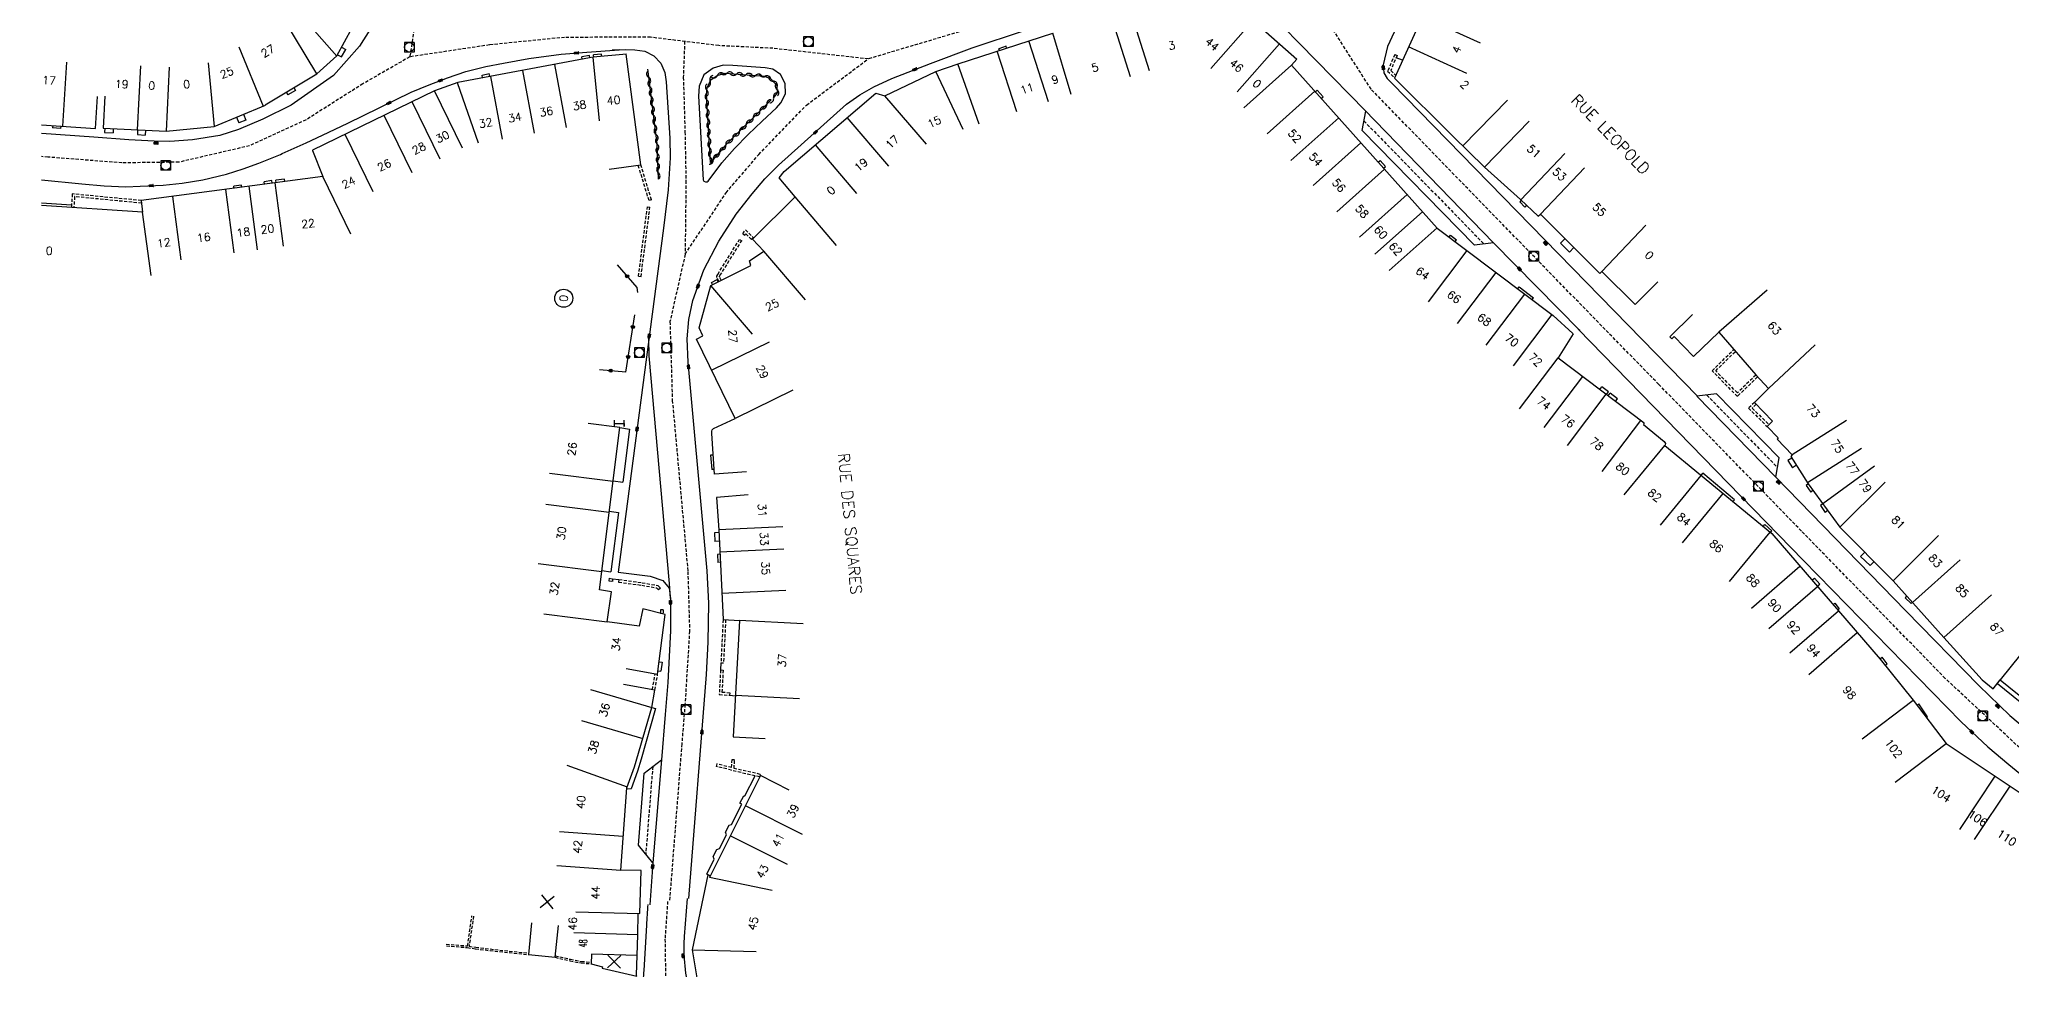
# Model space of a CAD drawing. Header units: millimetres. Extents: x 115000 to 116001, y 121000 to 122001.
# Drawn here: x 114999.7 to 115307.8, y 121630.9 to 121776.2 of the extents above; entities that cross this region are included whole.
import ezdxf
from ezdxf.enums import TextEntityAlignment as Align

# ---------------------------------------------------------------- set-up
doc = ezdxf.new("R2010")
doc.units = ezdxf.units.MM
doc.linetypes.add('DASHED', pattern=[0.75, 0.5, -0.25])
doc.layers.get('0').update_dxf_attribs({"linetype": 'CONTINUOUS'})
for name, color, linetype in [('W0001', 6, 'DASHED'), ('W0008', 7, 'CONTINUOUS'), ('W0100', 7, 'CONTINUOUS'), ('W0112', 1, 'DASHED'), ('W0120', 7, 'CONTINUOUS'), ('W0310', 3, 'CONTINUOUS'), ('W0322', 7, 'CONTINUOUS'), ('W0400', 7, 'CONTINUOUS'), ('W0420', 7, 'CONTINUOUS'), ('W0989', 7, 'CONTINUOUS'), ('W0991', 7, 'CONTINUOUS'), ('W1102', 7, 'CONTINUOUS'), ('W1474', 7, 'CONTINUOUS')]:
    doc.layers.add(name, color=color, linetype=linetype)
doc.styles.get("Standard").update_dxf_attribs({"font": 'romans.shx', "width": 0.85})

# ---------------------------------------------------------------- blocks, each defined once
blk = doc.blocks.new('T400')
for p, q in [((-0.15, 0.3), (0.15, 0.3)), ((-0.15, -0.25), (-0.15, 0.3)), ((-0.15, 0.15), (0.15, 0.15)), ((-0.15, 0), (0.15, 0)), ((0.15, 0.3), (0.15, -0.25)), ((-0.15, -0.15), (0.15, -0.15)), ((-0.15, -0.25), (-0.15, -0.3)), ((-0.15, -0.3), (0.15, -0.3)), ((0.15, -0.3), (0.15, -0.25))]:
    blk.add_line(p, q)
blk = doc.blocks.new('t991o')
at = {"color": 0, "linetype": 'Continuous'}
for p, q in [((-1, 1), (1, -1)), ((-1, -1), (1, 1))]:
    blk.add_line(p, q, dxfattribs=at)
blk = doc.blocks.new('t310o')
at = {"color": 0, "linetype": 'Continuous'}
for centre, start, end in [((-0.5, 0.38), 216.8699, 323.1304), ((0.5, -0.37), 36.8699, 143.1303)]:
    blk.add_arc(centre, 0.625, start, end, dxfattribs=at)
blk = doc.blocks.new('t322o')
at = {"color": 0, "linetype": 'Continuous'}
for radius in [0.25, 0.15]:
    blk.add_circle((0, 0), radius, dxfattribs=at)
blk = doc.blocks.new('T420')
for p, q in [((0.75, 0.75), (-0.75, 0.75)), ((-0.75, 0.75), (-0.75, -0.75)), ((0.75, 0.75), (0.75, -0.75)), ((0.75, -0.75), (-0.75, -0.75))]:
    blk.add_line(p, q)
blk.add_ellipse((0, 0), major_axis=(-0.53, 0.53), ratio=1, start_param=3.926991, end_param=10.210176)
blk = doc.blocks.new('T1474')
at = {"color": 0, "linetype": 'Continuous', "flags": 128}
for points in [[(-0.75, -0.5), (-0.75, 0.5)], [(-0.75, 0), (0.75, 0)], [(0.75, 0), (0.75, -0.5), (0.75, 0.5)]]:
    blk.add_lwpolyline(points, dxfattribs=at)

msp = doc.modelspace()

# ---------------------------------------------------------------- linework, layer by layer
at = {"layer": 'W0001'}
for p, q in [((115206.62, 121763.5), (115225.38, 121744.26)), ((115260.18, 121720.67), (115271.23, 121709.34)), ((115095.5, 121662.63), (115094.41, 121648.94))]:
    msp.add_line(p, q, dxfattribs=at)
for points in [[(115362.75, 121622.63), (115353.5, 121632.42), (115323.78, 121654.39), (115310.13, 121664.55), (115297.43, 121676.4), (115274.99, 121699.41), (115252.69, 121722.33), (115220.71, 121755.1), (115207.73, 121768.47), (115197.78, 121784.03), (115190.56, 121801.15), (115186, 121810.95), (115181.51, 121818.35), (115176.16, 121824.65), (115171.67, 121829.4), (115159.24, 121838.3), (115142.83, 121851.98), (115118.41, 121873.09), (115097.94, 121890.79)], [(115030.58, 121848.63), (115033.28, 121846.1), (115038.13, 121841.13), (115041.66, 121836.84), (115044.7, 121832.63), (115048.8, 121824.99), (115052.23, 121816.61), (115054.46, 121807.75), (115057.24, 121794.12), (115058.09, 121784.12), (115058.44, 121779.29), (115057.54, 121773.51)], [(115194.17, 121792.59), (115186.52, 121788.56), (115174.68, 121786.26), (115154.15, 121780.62), (115129.15, 121773.19), (115114.27, 121774.85), (115105.81, 121775.27), (115095.16, 121776.58), (115081.74, 121776.56), (115070, 121775.39), (115057.54, 121773.51), (115050.21, 121769.3), (115041.33, 121763.66), (115032.52, 121759.62), (115021.48, 121757.06), (115012.57, 121756.95), (115001.02, 121757.85), (115000, 121757.93)], [(115100.49, 121775.93), (115100.28, 121770.31), (115100.54, 121761.78), (115100.69, 121754.15), (115100.56, 121742.66), (115098.19, 121732.14), (115098.56, 121719.84), (115099.99, 121704.16), (115100.99, 121693.1), (115101.25, 121683.8), (115100.54, 121672.35), (115100.04, 121666.17), (115098.12, 121641.6)], [(115100.56, 121742.66), (115106.96, 121752.29), (115112.06, 121758.25), (115119.53, 121765.99), (115129.15, 121773.19)], [(115097.83, 121641.54), (115097.41, 121635.65), (115097.55, 121627.26), (115097.49, 121620.16), (115103.67, 121614.48), (115108.42, 121607.18), (115114.58, 121596.38), (115118.89, 121587.4), (115122.17, 121579.67), (115123.92, 121574.98), (115126.19, 121568.57)]]:
    msp.add_lwpolyline(points, dxfattribs=at)
at = {"layer": 'W0008', "flags": 128}
for points in [[(115652.23, 121548.45, -0.000001), (115655.3, 121533.37, -0.000001), (115657, 121525, -0.000046)], [(115024.2, 121610.47, 0.0216), (115029.28, 121608.51, 0.0623), (115039, 121606.81, 0.0604), (115046.05, 121607.12), (115050, 121607.85), (115056.83, 121609.33), (115075.63, 121613.54, 0.0179), (115079.44, 121614.78, 0.0304), (115084.99, 121617.4, 0.0533), (115089.79, 121620.4, 0.079), (115092.14, 121623.05, 0.0927), (115093.8, 121627.71, 0.032), (115094.16, 121630.77), (115094.56, 121637.82, -0.002743), (115094.77, 121641.06, -0.002743)], [(115100.87, 121641.98), (115100.42, 121636.08, 0.025834), (115100.38, 121633.14, 0.046539), (115100.95, 121628.7, 0.070049), (115104.36, 121619.58), (115108.66, 121612.19), (115113.51, 121603.89, -0.0298), (115119.28, 121593.08, -0.001), (115123.22, 121584.15), (115125.15, 121579.34), (115128.45, 121570.08)]]:
    msp.add_lwpolyline(points, format="xyb", dxfattribs=at)
at = {"layer": 'W0008'}
for points in [[(115191.4, 121780.86), (115206.9, 121765.02), (115206.7, 121765.23), (115226.85, 121744.43), (115240.33, 121730.73), (115240.07, 121730.96), (115275.29, 121694.8), (115299.9, 121669.6), (115304.11, 121665.69), (115307.36, 121662.96), (115310.5, 121660.4)], [(115051.28, 121777.76), (115049.67, 121775.21), (115045.61, 121770.58), (115039.01, 121765.98), (115034.58, 121763.76), (115030.76, 121762.19), (115027.89, 121761.24), (115023.62, 121760.53), (115020.07, 121760.3), (115017.63, 121760.32), (115013.66, 121760.57), (115008.18, 121760.99), (115000, 121761.56)], [(115101.15, 121642.02), (115103.88, 121677.01), (115104.18, 121682.07), (115104.27, 121688.15), (115104.01, 121693.19), (115103.65, 121697.2), (115101.02, 121725.83), (115100.87, 121729.45), (115101.16, 121732.47), (115101.77, 121735.45), (115103.48, 121740.21), (115105.85, 121744.72), (115108.56, 121748.92), (115111.03, 121752.11), (115113.04, 121754.44), (115115.16, 121756.58), (115125.79, 121766.12), (115127.88, 121767.59), (115130.05, 121768.85), (115132.85, 121770.12), (115138.88, 121772.49), (115145.4, 121774.91), (115153.58, 121777.61)], [(115212, 121778.82), (115210.31, 121775.13), (115209.61, 121772.29), (115209.72, 121771.04), (115210.26, 121770.11), (115210.97, 121769.39), (115258.71, 121720.49), (115258.64, 121720.47), (115270.99, 121707.83), (115270.98, 121707.83), (115291.27, 121686.97), (115302.67, 121675.3), (115307.53, 121670.6), (115312.06, 121666.8)], [(115000, 121754.29), (115006.33, 121753.69), (115009.79, 121753.36), (115013.18, 121753.23), (115015.41, 121753.29), (115018.99, 121753.47), (115021.97, 121753.77), (115025.21, 121754.3), (115028.91, 121755.2), (115031.52, 121756.02), (115033.96, 121756.91), (115037.35, 121758.25), (115037.59, 121758.4), (115041.36, 121760.06), (115043.91, 121761.26), (115047.85, 121763.17), (115057.76, 121767.98), (115060.55, 121769.16), (115063.42, 121770.22), (115066.31, 121771.22), (115069.41, 121772.01), (115072.19, 121772.51), (115076.14, 121773.24), (115081.21, 121773.91), (115085.23, 121774.24), (115090.25, 121774.61), (115089.18, 121774.54), (115091.23, 121774.64), (115092.71, 121774.6), (115094.27, 121774.41), (115095.68, 121773.7), (115096.76, 121772.51), (115097.37, 121771.05), (115097.59, 121769.62), (115098.16, 121760.81), (115098.22, 121757.76), (115097.89, 121752.74), (115097.16, 121746.74), (115090.1, 121692.99), (115095.08, 121692.37), (115097.07, 121691.7), (115098.05, 121690.47), (115098.29, 121688.9), (115098.29, 121683.85), (115098.09, 121679.81), (115097.84, 121675.76), (115097.42, 121670.76), (115096.86, 121663.69), (115095.52, 121647.56), (115095.07, 121641.02)], [(115037.59, 121758.4), (115041.36, 121760.06), (115043.91, 121761.26), (115047.85, 121763.17), (115057.76, 121767.98), (115060.55, 121769.16), (115063.42, 121770.22), (115066.31, 121771.22), (115069.41, 121772.01), (115072.19, 121772.51), (115076.14, 121773.24), (115081.21, 121773.91), (115085.23, 121774.24), (115090.25, 121774.61)], [(115089.18, 121774.54), (115091.23, 121774.64), (115092.71, 121774.6), (115094.27, 121774.41), (115095.68, 121773.7), (115096.76, 121772.51), (115097.37, 121771.05), (115097.59, 121769.62), (115098.16, 121760.81), (115098.22, 121757.76), (115097.89, 121752.74), (115097.16, 121746.74), (115090.1, 121692.99), (115095.08, 121692.37), (115097.07, 121691.7), (115098.05, 121690.47), (115098.29, 121688.9), (115098.29, 121683.85), (115098.09, 121679.81), (115097.84, 121675.76), (115097.42, 121670.76), (115096.86, 121663.69)], [(115114.82, 121765.55), (115115.53, 121766.34), (115116.27, 121767.74), (115116.21, 121769.34), (115115.44, 121770.74), (115114.24, 121771.58), (115113.09, 121771.81), (115108.04, 121772.17), (115106.49, 121772.22), (115104.95, 121771.76), (115103.46, 121770.72), (115102.76, 121768.96), (115102.67, 121767.39), (115103.4, 121754.3), (115103.5, 121754.07), (115103.75, 121753.97), (115104, 121753.99), (115104.14, 121754.08), (115106.3, 121756.97), (115108.26, 121759.22), (115110.42, 121761.39), (115112.6, 121763.46), (115114.82, 121765.55)], [(115226.85, 121744.43), (115223.9, 121744.09), (115206.34, 121761.99), (115206.9, 121765.02)], [(115098.29, 121688.9), (115098.13, 121691.24), (115094.92, 121726.79), (115094.91, 121729.52)], [(115270.97, 121707.84), (115271.49, 121710.85), (115261.72, 121720.87), (115258.64, 121720.47)], [(115095.52, 121647.56), (115093.3, 121650.31), (115094.15, 121661.6), (115096.86, 121663.67)]]:
    msp.add_lwpolyline(points, dxfattribs=at)
at = {"layer": 'W0100'}
for points in [[(115285.13, 121832.2), (115277.48, 121839.97), (115262.82, 121823.23), (115260.78, 121825.07), (115258.34, 121822.46), (115258.17, 121822.65), (115247.32, 121814), (115247.32, 121814.02), (115247.76, 121813.44), (115220.32, 121789.86), (115211.4, 121770.21), (115220.49, 121761.13), (115225.44, 121756.3), (115231.09, 121751.23), (115233.85, 121748.61), (115234.18, 121748.92), (115243.47, 121739.68), (115243.8, 121739.98), (115248.99, 121734.81), (115252.52, 121738.36)], [(115009.9, 121767.38), (115009.66, 121762.39), (115019.49, 121761.9), (115027, 121762.64), (115034.98, 121765.96), (115034.95, 121766), (115043.01, 121770.87), (115046.15, 121773.65), (115048.52, 121778.04), (115050.77, 121782.62), (115051.13, 121785.93), (115046.13, 121785.88)], [(115183.78, 121784.07), (115196.12, 121773.18), (115195.31, 121772.21), (115218.05, 121746.76), (115236.19, 121733.09), (115239.28, 121730.28), (115239.29, 121730.25), (115236.94, 121726.48), (115250.39, 121716.31), (115250.3, 121716.23), (115250.42, 121716.15), (115250.31, 121716.07), (115253.52, 121713.41), (115253.71, 121713.12), (115253.67, 121712.89), (115253.62, 121712.79), (115270.32, 121699.02), (115287.27, 121679.39), (115292.45, 121672.99), (115297.6, 121666.2), (115314.48, 121654.95)], [(115110.15, 121708.66), (115105.17, 121708.31), (115104.72, 121714.65), (115104.72, 121715.05), (115104.79, 121715.24), (115104.99, 121715.46), (115108.4, 121717.03), (115102.33, 121729.41), (115103.31, 121729.92), (115102.75, 121731.15), (115104.56, 121737.79), (115110.84, 121740.92), (115110.62, 121741.64), (115112.87, 121743.15), (115111.09, 121745.05), (115117.73, 121751.62), (115115.26, 121754.63), (115116.02, 121755.58), (115130.35, 121767.84), (115131.76, 121767.45), (115139.74, 121771.22), (115139.75, 121771.23), (115143.2, 121772.43), (115158.01, 121777.22)], [(115088.68, 121755.99), (115093.64, 121756.64), (115091.35, 121773.94), (115091.38, 121773.96), (115086.21, 121773.45), (115085.63, 121773.35), (115065.04, 121769.5), (115061.42, 121768.22), (115042.33, 121758.91), (115042.35, 121758.87), (115043.94, 121754.82), (115015.59, 121751.06), (115015.8, 121749.27), (115000, 121750.31)], [(115000, 121762.9), (115008.43, 121762.34), (115008.76, 121767.33)], [(115257.94, 121733.27), (115254.39, 121729.76), (115254.7, 121729.44), (115255.07, 121729.8), (115258.1, 121726.7), (115262.04, 121730.51), (115267.84, 121723.81), (115269.84, 121721.68), (115267.62, 121719.52), (115270.47, 121716.59), (115269.62, 121715.75), (115271.36, 121713.97), (115271.2, 121713.76), (115273.54, 121711.32), (115273.31, 121711.06), (115276.02, 121706.79), (115280.97, 121700.01), (115289.32, 121691.64), (115297.23, 121682.77), (115303.19, 121676.15), (115304.93, 121674.78), (115306.01, 121676.16), (115319, 121665.71)], [(115091.34, 121677.93), (115096.27, 121677.07), (115097.46, 121686.38), (115093.98, 121687.28), (115093.36, 121684.53), (115088.4, 121685.21), (115089.08, 121689.94), (115087.17, 121690.21), (115090.36, 121715.58), (115085.4, 121716.21)], [(115110.43, 121705.07), (115105.44, 121704.68), (115105.84, 121699.59), (115106.5, 121685.59), (115109.04, 121685.45), (115108.08, 121667.25), (115113.08, 121666.99)], [(115093.49, 121639.64), (115093.68, 121646.36), (115090.51, 121646.43), (115091.46, 121659.29), (115092.64, 121662.59), (115095.37, 121671.86), (115095.84, 121674.58), (115090.91, 121675.43)], [(115116.81, 121658.95), (115112.34, 121661.2), (115104.35, 121645.28), (115104.35, 121645.27)]]:
    msp.add_lwpolyline(points, dxfattribs=at)
at = {"layer": 'W0100', "flags": 128}
for points in [[(115104.47, 121645.51), (115104.1, 121645.69), (115101.66, 121633.97), (115102.47, 121628.96), (115105.75, 121619.82), (115106.23, 121619.02), (115108.12, 121615.93), (115112.08, 121617.71), (115113.96, 121613.77), (115115.01, 121614.24), (115115.78, 121612.64), (115116.56, 121610.98), (115115.51, 121610.51), (115117.4, 121606.56), (115117.76, 121606.73), (115119.11, 121603.91), (115116.45, 121602.66), (115120.34, 121594.22), (115122.49, 121589.63), (115131.86, 121594.02), (115131.63, 121594.51), (115134.98, 121596.1), (115132.99, 121600.69)], [(115076.58, 121638.21), (115076.07, 121633.23), (115080.25, 121632.81), (115080.76, 121637.78)], [(115085.94, 121633.32), (115085.9, 121631.8), (115087.67, 121631.33), (115087.62, 121631.13), (115093, 121629.84), (115092.97, 121630.07), (115093.06, 121633.12), (115093.15, 121636.34), (115093.24, 121639.65)]]:
    msp.add_lwpolyline(points, dxfattribs=at)
at = {"layer": 'W0112'}
for p, q in [((115211.42, 121773.88), (115211.79, 121773.72)), ((115094.67, 121750.08), (115095.07, 121750.03)), ((115095.3, 121751.17), (115094.92, 121751.05)), ((115109.58, 121745.86), (115109.91, 121745.64)), ((115109.07, 121745), (115109.41, 121744.79)), ((115111.24, 121745.23), (115110.95, 121744.95)), ((115093.28, 121739.23), (115093.67, 121739.18)), ((115088.69, 121692.03), (115088.64, 121691.63)), ((115089.24, 121691.96), (115089.19, 121691.56)), ((115090.22, 121691.84), (115090.17, 121691.44)), ((115096.7, 121690.51), (115096.41, 121690.23)), ((115097.12, 121687.13), (115096.72, 121687.11)), ((115096.72, 121687.11), (115096.74, 121686.58)), ((115096.74, 121686.58), (115097.14, 121686.52)), ((115106.16, 121678.83), (115106.56, 121678.81)), ((115095.45, 121674.64), (115095.87, 121677.09)), ((115095.84, 121674.58), (115096.26, 121677.02)), ((115106.1, 121677.72), (115106.5, 121677.7)), ((115107.53, 121674.16), (115107.5, 121673.76)), ((115105.49, 121663.02), (115105.4, 121662.63)), ((115107.8, 121662.07), (115105.4, 121662.63)), ((115107.82, 121662.47), (115105.49, 121663.02)), ((115107.82, 121662.47), (115107.9, 121663.73)), ((115107.9, 121663.73), (115108.3, 121663.71)), ((115112.3, 121661.4), (115112.22, 121661.01))]:
    msp.add_line(p, q, dxfattribs=at)
for points in [[(115211.42, 121773.88), (115210.32, 121771.29), (115211.41, 121770.23)], [(115211.79, 121773.72), (115210.8, 121771.39), (115211.59, 121770.62)], [(115094.92, 121751.05), (115093.25, 121756.52)], [(115095.3, 121751.17), (115093.64, 121756.64)], [(115015.59, 121751.06), (115004.81, 121752.1), (115004.66, 121750)], [(115015.64, 121750.65), (115005.18, 121751.67), (115005.06, 121749.98)], [(115093.28, 121739.23), (115094.67, 121750.08)], [(115093.67, 121739.18), (115095.07, 121750.03)], [(115109.58, 121745.86), (115110, 121746.5), (115111.24, 121745.23)], [(115109.91, 121745.64), (115110.06, 121745.87), (115110.95, 121744.95)], [(115105.82, 121738.43), (115105.54, 121739.04), (115105.53, 121739.26), (115105.65, 121739.53), (115109.07, 121745)], [(115106.18, 121738.6), (115105.94, 121739.14), (115105.94, 121739.18), (115106.01, 121739.34), (115109.41, 121744.79)], [(115268.12, 121723.5), (115264.96, 121720.46), (115261.01, 121724.46), (115264.39, 121727.79)], [(115267.85, 121723.79), (115264.96, 121721.02), (115261.57, 121724.46), (115264.67, 121727.51)], [(115267.63, 121719.52), (115266.71, 121718.63), (115269.62, 121715.74)], [(115267.9, 121719.23), (115267.28, 121718.63), (115269.9, 121716.03)], [(115088.64, 121691.63), (115089.19, 121691.56)], [(115088.69, 121692.03), (115089.24, 121691.96)], [(115090.17, 121691.44), (115093.78, 121690.96), (115096.1, 121690.54), (115096.41, 121690.23)], [(115090.22, 121691.84), (115093.84, 121691.35), (115096.29, 121690.91), (115096.7, 121690.51)], [(115097.12, 121687.13), (115097.14, 121686.52)], [(115106.49, 121685.57), (115106.16, 121678.83)], [(115106.89, 121685.55), (115106.56, 121678.81)], [(115106.1, 121677.72), (115105.89, 121673.89), (115107.5, 121673.76)], [(115106.5, 121677.7), (115106.31, 121674.26), (115107.53, 121674.16)], [(115112.3, 121661.4), (115108.21, 121662.32), (115108.3, 121663.71)], [(115112.22, 121661.01), (115107.79, 121662), (115107.8, 121662.07)], [(115063.24, 121634.88), (115066.56, 121634.58), (115066.57, 121634.57), (115067.25, 121639.27)], [(115067.5, 121639.24), (115066.81, 121634.54), (115067.85, 121634.39), (115070.11, 121634.11), (115076.1, 121633.48)], [(115063.28, 121634.62), (115066.53, 121634.33), (115067.82, 121634.14), (115070.08, 121633.86), (115076.07, 121633.23)], [(115080.25, 121632.81), (115082.6, 121632.25), (115084.33, 121631.93), (115085.9, 121631.8)], [(115080.28, 121633.06), (115082.65, 121632.5), (115084.36, 121632.18), (115085.91, 121632.05)]]:
    msp.add_lwpolyline(points, dxfattribs=at)
at = {"layer": 'W0120'}
for p, q in [((115046.26, 121773.84), (115046.89, 121773.5)), ((115046.9, 121775.04), (115047.56, 121774.68)), ((115084.5, 121773.16), (115084.43, 121773.54)), ((115085.68, 121773.36), (115085.61, 121773.74)), ((115086.3, 121773.46), (115086.26, 121773.85)), ((115087.54, 121773.58), (115087.5, 121773.96)), ((115149.68, 121774.53), (115149.59, 121774.79)), ((115150.79, 121774.89), (115150.7, 121775.16)), ((115068.91, 121770.22), (115068.83, 121770.66)), ((115070.04, 121770.43), (115069.95, 121770.92)), ((115212.66, 121772.98), (115211.66, 121773.37)), ((115038.25, 121767.99), (115038.49, 121767.59)), ((115039.43, 121768.71), (115039.69, 121768.27)), ((115199.04, 121768.03), (115199.33, 121768.29)), ((115031.58, 121764.54), (115031.95, 121763.64)), ((115199.96, 121767.01), (115200.23, 121767.26)), ((115001.76, 121762.78), (115001.74, 121762.44)), ((115003.01, 121762.7), (115002.99, 121762.32)), ((115009.89, 121762.38), (115009.86, 121761.69)), ((115011.22, 121762.31), (115011.18, 121761.62)), ((115015.02, 121762.12), (115014.99, 121761.36)), ((115016.26, 121762.06), (115016.22, 121761.29)), ((115030.46, 121764.08), (115030.83, 121763.18)), ((115208.86, 121757.05), (115209.14, 121757.3)), ((115209.68, 121756.14), (115209.96, 121756.39)), ((115030.07, 121752.98), (115030.03, 121753.31)), ((115031.27, 121753.14), (115031.23, 121753.46)), ((115034.82, 121753.61), (115034.77, 121753.99)), ((115036.03, 121753.77), (115035.98, 121754.18)), ((115036.65, 121753.85), (115036.6, 121754.27)), ((115038.01, 121754.03), (115037.96, 121754.41)), ((115004.69, 121750.32), (115000, 121750.65)), ((115231.2, 121751.13), (115230.95, 121750.86)), ((115232.04, 121750.32), (115231.78, 121750.05)), ((115219.93, 121745.35), (115220.15, 121745.64)), ((115220.86, 121744.64), (115221.09, 121744.94)), ((115238.02, 121745.1), (115237.34, 121744.42)), ((115239.42, 121743.71), (115238.72, 121743.01)), ((115104.85, 121737.94), (115104.69, 121738.27)), ((115105.75, 121738.38), (115105.59, 121738.71)), ((115230.65, 121737.27), (115230.89, 121737.59)), ((115232.88, 121735.59), (115233.09, 121735.87)), ((115243.47, 121721.54), (115243.76, 121721.93)), ((115244.51, 121720.76), (115244.82, 121721.16)), ((115244.79, 121720.55), (115245.08, 121720.94)), ((115245.91, 121719.7), (115246.21, 121720.09)), ((115090.36, 121715.58), (115091.87, 121715.34)), ((115104.96, 121711.29), (115104.51, 121711.26)), ((115105.12, 121709.04), (115104.74, 121709.01)), ((115273.45, 121710.83), (115272.83, 121710.44)), ((115274.18, 121709.69), (115273.56, 121709.3)), ((115089.31, 121707.25), (115090.83, 121707.06)), ((115259.31, 121708.1), (115259.59, 121708.44)), ((115276.03, 121706.78), (115275.69, 121706.56)), ((115276.77, 121705.76), (115276.45, 121705.52)), ((115264.25, 121704.02), (115264.5, 121704.32)), ((115278.3, 121703.67), (115277.93, 121703.4)), ((115279.07, 121702.61), (115278.7, 121702.34)), ((115088.72, 121702.53), (115090.17, 121702.34)), ((115268.99, 121700.12), (115269.24, 121700.43)), ((115105.86, 121699.2), (115105.16, 121699.16)), ((115105.92, 121697.83), (115105.2, 121697.79)), ((115270.13, 121699.18), (115270.37, 121699.47)), ((115106.02, 121695.79), (115105.6, 121695.77)), ((115106.08, 121694.53), (115105.65, 121694.51)), ((115284.87, 121696.11), (115284.21, 121695.46)), ((115286.31, 121694.66), (115285.7, 121694.04)), ((115087.55, 121693.23), (115088.96, 121693.05)), ((115276.62, 121691.73), (115277.03, 121692.08)), ((115277.42, 121690.8), (115277.82, 121691.14)), ((115279.93, 121687.9), (115280.21, 121688.14)), ((115280.64, 121687.07), (115280.88, 121687.27)), ((115291.47, 121689.23), (115291.2, 121688.99)), ((115292.32, 121688.28), (115292.12, 121688.1)), ((115096.52, 121678.99), (115096.97, 121678.94)), ((115287.23, 121679.43), (115287.57, 121679.73)), ((115288.09, 121678.43), (115288.38, 121678.68)), ((115096.34, 121677.58), (115096.77, 121677.53)), ((115095.37, 121671.87), (115095.92, 121671.71)), ((115293.04, 121672.21), (115293.31, 121672.42)), ((115294.51, 121670.27), (115294.69, 121670.41)), ((115091.46, 121659.21), (115092.12, 121659.16)), ((115104.47, 121645.52), (115103.95, 121645.78))]:
    msp.add_line(p, q, dxfattribs=at)
for points in [[(115046.89, 121773.5), (115047.56, 121774.68)], [(115085.61, 121773.74), (115084.43, 121773.54)], [(115087.5, 121773.96), (115086.26, 121773.85)], [(115150.7, 121775.16), (115149.59, 121774.79)], [(115068.83, 121770.66), (115069.95, 121770.92)], [(115039.69, 121768.27), (115038.49, 121767.59)], [(115199.33, 121768.29), (115200.23, 121767.26)], [(115002.99, 121762.32), (115001.74, 121762.44)], [(115009.86, 121761.69), (115011.18, 121761.62)], [(115014.99, 121761.36), (115016.22, 121761.29)], [(115031.95, 121763.64), (115030.83, 121763.18)], [(115209.14, 121757.3), (115209.96, 121756.39)], [(115031.23, 121753.46), (115030.03, 121753.31)], [(115035.98, 121754.18), (115034.77, 121753.99)], [(115037.96, 121754.41), (115036.6, 121754.27)], [(115230.95, 121750.86), (115231.78, 121750.05)], [(115220.15, 121745.64), (115221.09, 121744.94)], [(115237.34, 121744.42), (115238.72, 121743.01)], [(115104.69, 121738.27), (115105.59, 121738.71)], [(115230.89, 121737.59), (115233.09, 121735.87)], [(115244.82, 121721.16), (115243.76, 121721.93)], [(115246.21, 121720.09), (115245.08, 121720.94)], [(115091.87, 121715.34), (115090.83, 121707.06)], [(115104.51, 121711.26), (115104.74, 121709.01)], [(115272.83, 121710.44), (115273.56, 121709.3)], [(115264.5, 121704.32), (115259.59, 121708.44)], [(115275.69, 121706.56), (115276.45, 121705.52)], [(115277.93, 121703.4), (115278.7, 121702.34)], [(115090.17, 121702.34), (115088.96, 121693.05)], [(115270.37, 121699.47), (115269.24, 121700.43)], [(115105.16, 121699.16), (115105.2, 121697.79)], [(115105.6, 121695.77), (115105.65, 121694.51)], [(115285.7, 121694.04), (115284.21, 121695.46)], [(115089.24, 121691.96), (115090.22, 121691.84)], [(115277.82, 121691.14), (115277.03, 121692.08)], [(115280.21, 121688.14), (115280.88, 121687.27)], [(115291.2, 121688.99), (115292.12, 121688.1)], [(115096.97, 121678.94), (115096.77, 121677.53)], [(115106.16, 121678.83), (115106.1, 121677.72)], [(115288.38, 121678.68), (115287.57, 121679.73)], [(115305.58, 121675.62), (115311.59, 121670.77), (115311.77, 121670.94), (115313.93, 121669.22)], [(115107.5, 121673.76), (115108.42, 121673.69)], [(115294.69, 121670.41), (115293.31, 121672.42)], [(115095.92, 121671.71), (115093.67, 121663.77), (115093.12, 121661.92), (115092.12, 121659.16)], [(115103.95, 121645.78), (115105.08, 121648.13), (115104.94, 121648.55), (115105.53, 121649.68), (115105.93, 121649.8), (115107.04, 121651.93), (115106.88, 121652.35), (115107.43, 121653.46), (115107.82, 121653.59), (115109.41, 121656.72), (115109.13, 121656.88), (115109.71, 121658.06), (115109.89, 121658.02), (115111.52, 121661.16)]]:
    msp.add_lwpolyline(points, dxfattribs=at)
at = {"layer": 'W0310'}
for points in [[(115096.42, 121754.4), (115096.21, 121759.97), (115094.71, 121771.57)], [(115114.02, 121766.81), (115106.94, 121759.76), (115104.52, 121756.99), (115103.92, 121767.61), (115103.98, 121768.65), (115104.57, 121769.9), (115105.57, 121770.62), (115106.8, 121770.96), (115112.95, 121770.51), (115113.97, 121770.07), (115114.88, 121769.06), (115114.95, 121767.88), (115114.33, 121767.06)]]:
    msp.add_lwpolyline(points, dxfattribs=at)
at = {"layer": 'W0322'}
for p, q in [((115089.97, 121741.04), (115093.02, 121737.47)), ((115093.02, 121737.47), (115093.14, 121736.67)), ((115091.29, 121724.27), (115092.69, 121733.22)), ((115091.29, 121724.27), (115087.2, 121724.62))]:
    msp.add_line(p, q, dxfattribs=at)
at = {"layer": 'W1102'}
for p, q in [((115039.51, 121781.12), (115046.13, 121773.63)), ((115170.16, 121770.4), (115167.13, 121779.93)), ((115173.13, 121771.34), (115170.1, 121780.87)), ((115224.85, 121775.64), (115215.74, 121779.77)), ((115037.81, 121779.41), (115042.98, 121770.85)), ((115160.86, 121767.64), (115158.02, 121777.22)), ((115182.7, 121771.68), (115189.32, 121779.18)), ((115030.81, 121775.06), (115034.66, 121765.82)), ((115087.19, 121763.5), (115086.21, 121773.45)), ((115152.4, 121764.9), (115149.32, 121774.41)), ((115157.35, 121766.5), (115154.28, 121776.01)), ((115186.82, 121768.04), (115193.44, 121775.54)), ((115222.71, 121770.93), (115213.6, 121775.06)), ((115003.92, 121772.66), (115003.26, 121762.68)), ((115015.45, 121772.12), (115014.96, 121762.13)), ((115019.97, 121771.89), (115019.48, 121761.9)), ((115026.02, 121772.59), (115027, 121762.64)), ((115072.03, 121760.63), (115070.19, 121770.46)), ((115077.04, 121761.57), (115075.19, 121771.4)), ((115082.03, 121762.5), (115080.19, 121772.33)), ((115144.01, 121762.18), (115139.74, 121771.22)), ((115146.49, 121762.99), (115143.19, 121772.43)), ((115187.86, 121765.55), (115195.31, 121772.21)), ((115065.79, 121759.23), (115061.4, 121768.21)), ((115068.29, 121760.04), (115064.98, 121769.47)), ((115138.26, 121759.85), (115131.76, 121767.45)), ((115191.49, 121761.48), (115198.95, 121768.14)), ((115057.91, 121755.38), (115053.52, 121764.37)), ((115062.3, 121757.52), (115057.91, 121766.51)), ((115229.04, 121766.76), (115222.05, 121759.61)), ((115051.82, 121752.41), (115047.43, 121761.4)), ((115132.39, 121756.43), (115125.89, 121764.03)), ((115195.21, 121757.32), (115202.67, 121763.98)), ((115232.42, 121763.45), (115225.43, 121756.3)), ((115127.41, 121752.17), (115120.91, 121759.76)), ((115198.69, 121753.43), (115206.14, 121760.09)), ((115238.03, 121758.43), (115231.15, 121751.17)), ((115202.37, 121749.31), (115209.82, 121755.97)), ((115241.06, 121756.18), (115234.18, 121748.92)), ((115030.09, 121742.9), (115028.78, 121752.81)), ((115033.76, 121743.38), (115032.45, 121753.3)), ((115037.82, 121743.92), (115036.51, 121753.84)), ((115048.33, 121745.83), (115043.94, 121754.82)), ((115205.93, 121745.32), (115213.38, 121751.99)), ((115017.12, 121739.36), (115015.8, 121749.27)), ((115021.82, 121741.8), (115020.51, 121751.71)), ((115124.23, 121744.02), (115117.73, 121751.62)), ((115208.31, 121742.66), (115215.77, 121749.32)), ((115210.58, 121740.11), (115218.04, 121746.78)), ((115250.68, 121747.24), (115243.8, 121739.98)), ((115119.38, 121735.56), (115112.87, 121743.15)), ((115216.71, 121735.26), (115222.72, 121743.24)), ((115221.26, 121731.83), (115227.27, 121739.81)), ((115111.07, 121730.2), (115104.56, 121737.79)), ((115269.6, 121737.05), (115262.04, 121730.51)), ((115225.73, 121728.46), (115231.75, 121736.44)), ((115229.99, 121725.25), (115236, 121733.24)), ((115113.7, 121728.94), (115104.72, 121724.54)), ((115277.12, 121728.52), (115269.84, 121721.68)), ((115230.91, 121718.51), (115236.94, 121726.48)), ((115117.38, 121721.43), (115108.4, 121717.03)), ((115234.78, 121715.58), (115240.81, 121723.56)), ((115238.44, 121712.81), (115244.47, 121720.79)), ((115243.85, 121708.72), (115249.88, 121716.7)), ((115281.99, 121716.68), (115273.54, 121711.32)), ((115247.26, 121705.07), (115253.62, 121712.79)), ((115284.35, 121712.33), (115275.9, 121706.97)), ((115286.38, 121709.56), (115278.31, 121703.66)), ((115079.39, 121708.48), (115089.31, 121707.23)), ((115252.97, 121700.36), (115259.33, 121708.08)), ((115288.06, 121707.07), (115280.98, 121700.01)), ((115078.78, 121703.62), (115088.7, 121702.38)), ((115256.37, 121697.56), (115262.73, 121705.28)), ((115115.83, 121700.06), (115105.84, 121699.59)), ((115115.99, 121696.6), (115106, 121696.12)), ((115263.72, 121691.51), (115270.08, 121699.23)), ((115296.38, 121698.72), (115289.3, 121691.66)), ((115077.61, 121694.36), (115087.53, 121693.11)), ((115267.15, 121687.39), (115274.72, 121693.93)), ((115299.79, 121694.92), (115292.33, 121688.27)), ((115269.9, 121684.21), (115277.47, 121690.74)), ((115116.3, 121690.14), (115106.31, 121689.67)), ((115304.66, 121689.46), (115297.24, 121682.76)), ((115078.48, 121686.46), (115088.4, 121685.21)), ((115119.02, 121684.93), (115109.04, 121685.45)), ((115273.18, 121680.41), (115280.75, 121686.95)), ((115276.12, 121677.01), (115283.69, 121683.54)), ((115312.28, 121683.95), (115306.01, 121676.16)), ((115085.77, 121674.68), (115095.37, 121671.85)), ((115118.41, 121673.2), (115108.42, 121673.73)), ((115284.48, 121666.94), (115292.45, 121672.99)), ((115084.35, 121669.83), (115093.94, 121667.01)), ((115289.62, 121660.16), (115297.59, 121666.21)), ((115082.1, 121662.82), (115091.52, 121659.45)), ((115299.71, 121652.78), (115305.25, 121661.1)), ((115302.02, 121651.24), (115307.56, 121659.56)), ((115118.92, 121652.01), (115109.98, 121656.5)), ((115080.93, 121652.47), (115090.9, 121651.73)), ((115116.55, 121647.3), (115107.62, 121651.79)), ((115080.54, 121647.17), (115090.51, 121646.43)), ((115114.14, 121643.24), (115104.35, 121645.27)), ((115083.49, 121639.93), (115093.49, 121639.64)), ((115093.15, 121636.34), (115083.16, 121636.63)), ((115093.06, 121633.12), (115085.94, 121633.32)), ((115101.66, 121633.97), (115111.66, 121633.71))]:
    msp.add_line(p, q, dxfattribs=at)
msp.add_circle((115081.59, 121735.79), 1.41, dxfattribs=at)

# ---------------------------------------------------------------- block references
at = {"layer": 'W0310'}
for p, rotation in [((115094.87, 121770.31), 97.3479321783828), ((115104.48, 121769.7), 64.73277249962928), ((115105.62, 121770.63), 15.37410960153151), ((115107.07, 121770.94), 355.8847290587839), ((115108.57, 121770.83), 355.8847290587839), ((115110.06, 121770.72), 355.8847290587839), ((115111.56, 121770.61), 355.8847290587839), ((115113.05, 121770.47), 336.2260844457253), ((115114.3, 121769.7), 311.9715456388898), ((115095.07, 121768.82), 97.3479321783828), ((115095.26, 121767.33), 97.3479321783828), ((115103.96, 121768.31), 86.47863675551909), ((115103.96, 121766.81), 93.25008400519755), ((115114.37, 121767.12), 233.2197486661448), ((115114.91, 121768.42), 273.500526185935), ((115095.45, 121765.84), 97.3479321783828), ((115095.64, 121764.36), 97.3479321783828), ((115104.05, 121765.31), 93.25008400519755), ((115104.14, 121763.82), 93.25008400519755), ((115111.19, 121763.99), 224.8581276856097), ((115112.25, 121765.04), 224.8581276856097), ((115113.31, 121766.1), 224.8581276856097), ((115095.83, 121762.87), 97.3479321783828), ((115096.02, 121761.38), 97.3479321783828), ((115104.22, 121762.32), 93.25008400519755), ((115104.31, 121760.82), 93.25008400519755), ((115108, 121760.81), 224.8581276856097), ((115109.06, 121761.87), 224.8581276856097), ((115110.12, 121762.93), 224.8581276856097), ((115096.21, 121759.89), 92.19794278278896), ((115096.27, 121758.39), 92.19794278278896), ((115104.39, 121759.32), 93.25008400519755), ((115104.96, 121757.49), 228.8683889190411), ((115104.48, 121757.83), 93.25008400519755), ((115105.95, 121758.62), 228.8683889190411), ((115106.93, 121759.75), 228.8683889190411), ((115096.32, 121756.89), 92.19794278278896), ((115096.38, 121755.4), 92.19794278278896)]:
    msp.add_blockref('t310o', p, dxfattribs=dict(at, rotation=rotation))
at = {"layer": 'W0322'}
for p, rotation in [((115091.51, 121739.23), 310.574931163105), ((115092.4, 121731.31), 81.09750272130617), ((115088.93, 121724.47), 175.1830488569725), ((115091.66, 121726.62), 81.09750272130617)]:
    msp.add_blockref('t322o', p, dxfattribs=dict(at, rotation=rotation))
at = {"layer": 'W0400'}
for p, rotation in [((115083.61, 121774.11), 94.64643133811556), ((115136.48, 121771.55), 112.046060614325), ((115209.65, 121771.82), 185.1265523322021), ((115062.34, 121769.82), 110.3230904971705), ((115054.29, 121766.29), 115.3117463072642), ((115120.93, 121761.75), 131.8343916950311), ((115017.91, 121760.02), 90), ((115017.18, 121753.38), 93.8221499991202), ((115234.97, 121744.38), 44.14175487134668), ((115230.91, 121740.38), 44.73266930387113), ((115102.56, 121737.64), 160.4126344857796), ((115094.95, 121729.91), 352.1169663964508), ((115101.09, 121725.07), 184.7636860046181), ((115093.05, 121715.37), 352.5918046636252), ((115271.35, 121707.02), 44.06949239193928), ((115265.9, 121704.45), 44.43457899826842), ((115098.29, 121688.28), 0.3727296110049318), ((115305.62, 121672.03), 46.38678482355124), ((115103.18, 121668.01), 175.9021223843279), ((115301.59, 121668.03), 46.81426528728123), ((115095.49, 121646.99), 356.4125981384386), ((115100.24, 121633.08), 2.615702123969391)]:
    msp.add_blockref('T400', p, dxfattribs=dict(at, rotation=rotation))
at = {"layer": 'W0420'}
for p in [(115119.82, 121775.89), (115057.46, 121775.02), (115019.42, 121756.54), (115233.13, 121742.35), (115093.39, 121727.29), (115097.68, 121728.03), (115268.25, 121706.39), (115100.7, 121671.52), (115303.27, 121670.51)]:
    msp.add_blockref('T420', p, dxfattribs=at)
at = {"layer": 'W0991'}
for p, rotation in [((115079.02, 121641.48), 354.2039402420614), ((115089.48, 121632.12), 358.3862763804058)]:
    msp.add_blockref('t991o', p, dxfattribs=dict(at, rotation=rotation))
at = {"layer": 'W1474'}
msp.add_blockref('T1474', (115090.28, 121716.23), dxfattribs=at)

# ---------------------------------------------------------------- texts
at = {"layer": 'W0989'}
for s, rotation, p in [('RUE LEOPOLD', 314.3044, (115245.16, 121761.41)), ('RUE DES SQUARES', 275.1901, (115126.25, 121700.56))]:
    msp.add_text(s, height=1.75, rotation=rotation, dxfattribs=at).set_placement(p, align=Align.MIDDLE)
at = {"layer": 'W0991'}
for s, rotation, p in [('27', 31.1606, (115035.37, 121774.43)), ('3', 12.567, (115176.59, 121775.29)), ('44', 318.5722, (115182.9, 121775.51)), ('4', 65.597, (115221.1, 121774.65)), ('17', 356.2131, (115001.19, 121769.83)), ('25', 22.5938, (115028.96, 121771.04)), ('9', 17.9077, (115158.36, 121769.98)), ('5', 16.529, (115164.59, 121771.87)), ('46', 318.5704, (115186.7, 121772.16)), ('19', 357.1796, (115012.54, 121769.25)), ('0', 357.1771, (115017.23, 121769.02)), ('0', 5.5838, (115022.68, 121769.25)), ('40', 5.5978, (115089.39, 121766.73)), ('11', 17.9097, (115153.99, 121768.56)), ('0', 318.5704, (115189.91, 121769.32)), ('2', 315.0127, (115222.36, 121769.16)), ('34', 10.6097, (115073.96, 121764.04)), ('36', 10.6092, (115078.87, 121764.96)), ('38', 10.6084, (115084.06, 121765.94)), ('15', 25.278, (115139.49, 121763.36)), ('30', 26.0202, (115062.65, 121761.04)), ('32', 10.6102, (115069.4, 121763.19)), ('17', 43.8468, (115132.93, 121760.22)), ('52', 311.7893, (115195.81, 121761.15)), ('28', 26.0199, (115058.97, 121759.24)), ('54', 311.787, (115199.09, 121757.48)), ('51', 318.1152, (115233.17, 121758.76)), ('26', 26.0204, (115053.55, 121756.59)), ('19', 40.5578, (115128.05, 121756.66)), ('53', 318.1157, (115237.17, 121755.18)), ('24', 26.0235, (115048, 121753.88)), ('0', 40.5506, (115123.36, 121752.65)), ('56', 311.7856, (115202.71, 121753.43)), ('58', 311.786, (115206.33, 121749.37)), ('55', 315.1318, (115243.4, 121749.63)), ('16', 7.5499, (115025.35, 121745.3)), ('18', 7.5512, (115031.54, 121746.11)), ('20', 7.5526, (115035.31, 121746.62)), ('22', 7.5514, (115041.66, 121747.46)), ('60', 311.7849, (115209.26, 121746.09)), ('0', 356.2356, (115001.21, 121743.22)), ('12', 7.55, (115019.12, 121744.47)), ('62', 311.7841, (115211.57, 121743.51)), ('0', 315.1266, (115251.19, 121742.5)), ('64', 322.9983, (115215.79, 121739.7)), ('66', 323.0001, (115220.7, 121736)), ('0', 83.1198, (115081.59, 121735.79)), ('25', 26.4815, (115114.15, 121734.75)), ('27', 273.1502, (115108.01, 121729.84)), ('68', 322.9998, (115225.43, 121732.44)), ('63', 310.8459, (115270.76, 121731.13)), ('70', 323.0005, (115229.7, 121729.22)), ('72', 317.7123, (115233.4, 121726.17)), ('29', 296.1155, (115112.64, 121724.28)), ('74', 322.9199, (115234.72, 121719.39)), ('73', 311.4928, (115276.81, 121718.19)), ('76', 322.9239, (115238.46, 121716.56)), ('26', 82.8277, (115082.89, 121712.25)), ('78', 320.4358, (115242.97, 121713.05)), ('75', 302.4252, (115280.58, 121712.67)), ('80', 320.5075, (115247.05, 121709.13)), ('77', 306.1601, (115282.93, 121709.19)), ('82', 320.5094, (115252.05, 121705.01)), ('79', 306.1587, (115284.93, 121706.46)), ('31', 274.4636, (115112.62, 121702.64)), ('30', 82.8285, (115081.23, 121699.06)), ('84', 320.511, (115256.62, 121701.24)), ('81', 314.9259, (115290.11, 121700.76)), ('33', 272.694, (115112.91, 121698.2)), ('86', 320.5117, (115261.68, 121697.07)), ('35', 272.694, (115113.13, 121693.62)), ('83', 311.7027, (115295.9, 121694.78)), ('32', 82.8292, (115080.14, 121690.42)), ('88', 310.8013, (115267.4, 121691.69)), ('85', 311.701, (115300.08, 121690.08)), ('90', 310.7993, (115270.79, 121687.77)), ('92', 310.7986, (115273.74, 121684.35)), ('87', 312.0337, (115305.49, 121684.06)), ('34', 82.7143, (115089.81, 121681.74)), ('94', 310.7989, (115276.88, 121680.72)), ('37', 86.9968, (115115.72, 121679.21)), ('98', 308.9785, (115282.49, 121674.16)), ('36', 73.6219, (115087.96, 121671.48)), ('38', 73.6212, (115086.25, 121665.66)), ('102', 307.1863, (115289.38, 121665.45)), ('40', 85.7426, (115084.28, 121657.05)), ('39', 63.3363, (115117.41, 121655.69)), ('104', 326.3198, (115296.8, 121658.32)), ('106', 326.3203, (115302.5, 121654.52)), ('42', 85.7453, (115083.76, 121650.07)), ('41', 63.3355, (115115.12, 121651.13)), ('110', 326.321, (115307.04, 121651.5)), ('43', 63.3352, (115112.65, 121646.22)), ('44', 88.3671, (115086.58, 121642.9)), ('46', 88.5238, (115083, 121638.05)), ('45', 78.2354, (115111.2, 121638.1))]:
    msp.add_text(s, height=1.25, rotation=rotation, dxfattribs=at).set_placement(p, align=Align.MIDDLE)
at = {"layer": 'W0991', "width": 0.5}
msp.add_text('48', height=1.25, rotation=88.3415, dxfattribs=at).set_placement((115084.61, 121634.98), align=Align.MIDDLE)

doc.saveas('drawing.dxf')
